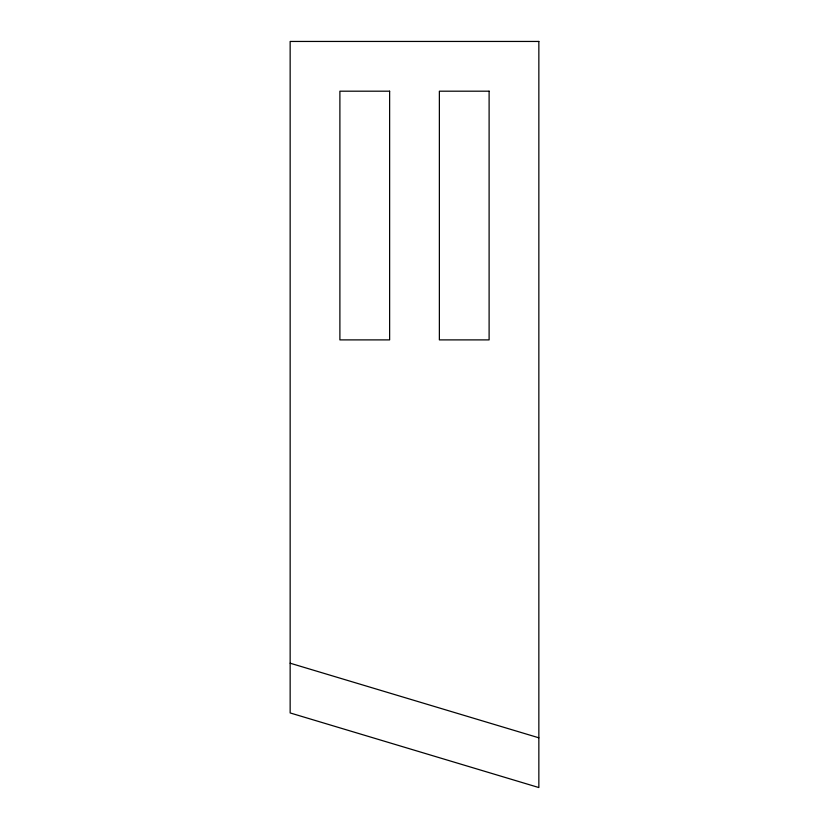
<?xml version="1.0" encoding="UTF-8"?>
<svg xmlns="http://www.w3.org/2000/svg" width="829" height="829" viewBox="0 0 829 829"><rect width="100%" height="100%" fill="white"/><g stroke="black" fill="none" stroke-linecap="round" stroke-linejoin="round"><path stroke-width="1.24" d="M290.15 663.2L538.85 737.81M538.85 41.45L290.15 41.45L290.15 712.94L538.85 787.55L538.85 41.45M389.63 91.19L339.89 91.19L339.89 339.89L389.63 339.89L389.63 91.19M489.11 91.19L439.37 91.19L439.37 339.89L489.11 339.89L489.11 91.19"/></g></svg>
